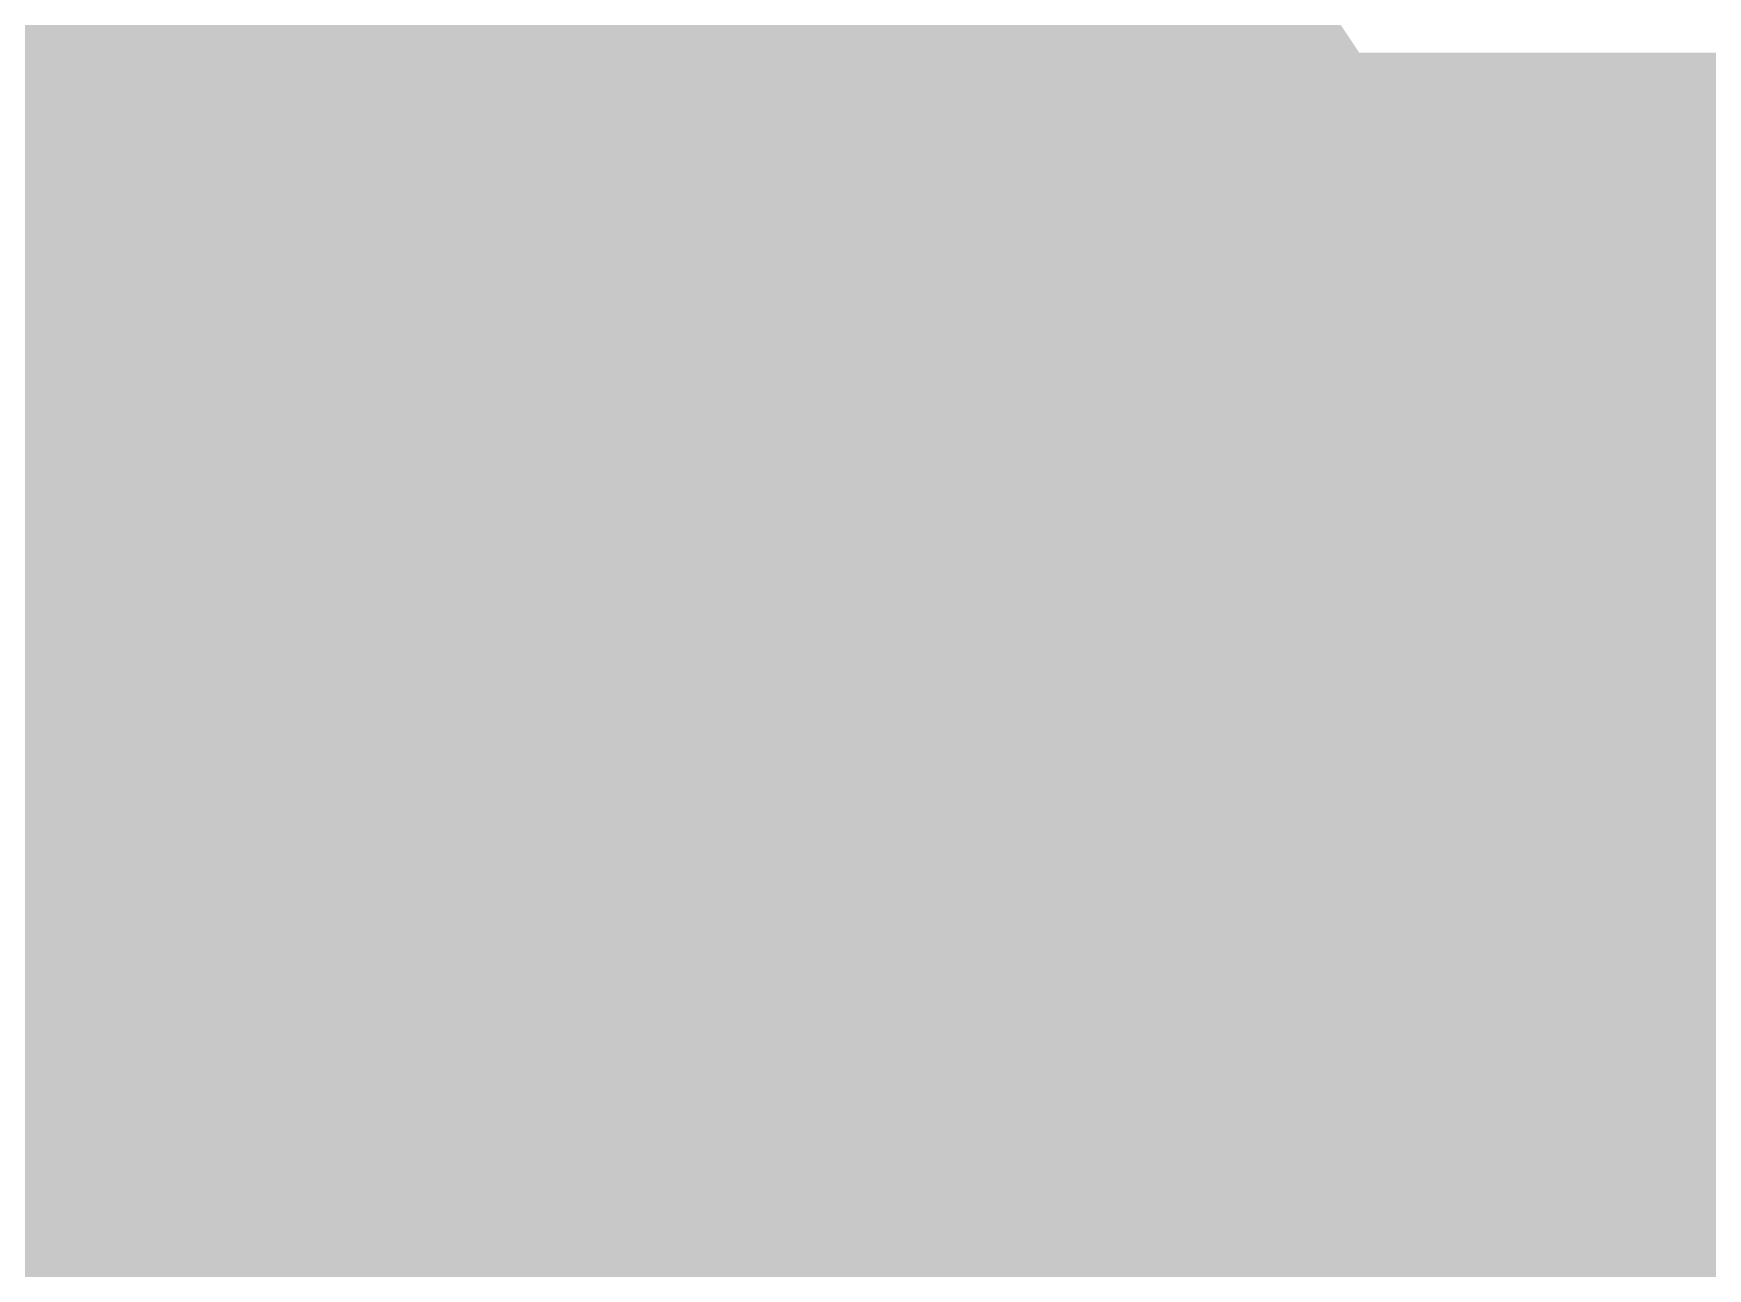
# Model space of a CAD drawing. Header units: inches. Extents: x 0 to 841, y 0 to 594.
# Drawn here: x 135.259 to 136.004, y 247.334 to 247.883 of the extents above; entities that cross this region are included whole.
import ezdxf

# ---------------------------------------------------------------- set-up
doc = ezdxf.new("R2010")
doc.units = ezdxf.units.IN
doc.layers.add('Sheet', color=255, linetype='Continuous')

msp = doc.modelspace()

# ---------------------------------------------------------------- linework, layer by layer
at = {"layer": 'Sheet'}
for points in [[(127.52666, 272.49705, 0.7493, 0.7493, 0), (135.02757, 272.49705, 0.7493, 0.7493, 0), (135.02757, 247.5, 0.7493, 0.7493, 0)], [(135.53287, 248.06148, 0.29972, 0.29972, 0), (135.55533, 248.02779, 0.29972, 0.29972, 0), (135.58902, 248.00533, 0.29972, 0.29972, 0), (135.61147, 247.98287, 0.29972, 0.29972, 0), (135.63393, 247.94918, 0.29972, 0.29972, 0), (135.65639, 247.91549, 0.29972, 0.29972, 0), (135.66762, 247.89304, 0.29972, 0.29972, 0), (135.69008, 247.85935, 0.29972, 0.29972, 0), (135.70131, 247.82566, 0.29972, 0.29972, 0), (135.72376, 247.79197, 0.29972, 0.29972, 0), (135.73499, 247.75828, 0.29972, 0.29972, 0), (135.74622, 247.72459, 0.29972, 0.29972, 0), (135.75745, 247.6909, 0.29972, 0.29972, 0), (135.76868, 247.65721, 0.29972, 0.29972, 0), (135.76868, 247.6123, 0.29972, 0.29972, 0), (135.77991, 247.57861, 0.29972, 0.29972, 0), (135.77991, 247.53369, 0.29972, 0.29972, 0), (135.77991, 247.5, 0.29972, 0.29972, 0)], [(135.53287, 248.06148, 0.29972, 0.29972, 0), (135.55533, 248.02779, 0.29972, 0.29972, 0), (135.58902, 248.00533, 0.29972, 0.29972, 0), (135.61147, 247.98287, 0.29972, 0.29972, 0), (135.63393, 247.94918, 0.29972, 0.29972, 0), (135.65639, 247.91549, 0.29972, 0.29972, 0), (135.66762, 247.89304, 0.29972, 0.29972, 0), (135.69008, 247.85935, 0.29972, 0.29972, 0), (135.70131, 247.82566, 0.29972, 0.29972, 0), (135.72376, 247.79197, 0.29972, 0.29972, 0), (135.73499, 247.75828, 0.29972, 0.29972, 0), (135.74622, 247.72459, 0.29972, 0.29972, 0), (135.75745, 247.6909, 0.29972, 0.29972, 0), (135.76868, 247.65721, 0.29972, 0.29972, 0), (135.76868, 247.6123, 0.29972, 0.29972, 0), (135.77991, 247.57861, 0.29972, 0.29972, 0), (135.77991, 247.53369, 0.29972, 0.29972, 0), (135.77991, 247.5, 0.29972, 0.29972, 0)], [(135.53287, 248.06148, 0.29972, 0.29972, 0), (135.55533, 248.02779, 0.29972, 0.29972, 0), (135.58902, 248.00533, 0.29972, 0.29972, 0), (135.61147, 247.98287, 0.29972, 0.29972, 0), (135.63393, 247.94918, 0.29972, 0.29972, 0), (135.65639, 247.91549, 0.29972, 0.29972, 0), (135.66762, 247.89304, 0.29972, 0.29972, 0), (135.69008, 247.85935, 0.29972, 0.29972, 0), (135.70131, 247.82566, 0.29972, 0.29972, 0), (135.72376, 247.79197, 0.29972, 0.29972, 0), (135.73499, 247.75828, 0.29972, 0.29972, 0), (135.74622, 247.72459, 0.29972, 0.29972, 0), (135.75745, 247.6909, 0.29972, 0.29972, 0), (135.76868, 247.65721, 0.29972, 0.29972, 0), (135.76868, 247.6123, 0.29972, 0.29972, 0), (135.77991, 247.57861, 0.29972, 0.29972, 0), (135.77991, 247.53369, 0.29972, 0.29972, 0), (135.77991, 247.5, 0.29972, 0.29972, 0)], [(135.53287, 248.06148, 0.29972, 0.29972, 0), (135.55533, 248.02779, 0.29972, 0.29972, 0), (135.58902, 248.00533, 0.29972, 0.29972, 0), (135.61147, 247.98287, 0.29972, 0.29972, 0), (135.63393, 247.94918, 0.29972, 0.29972, 0), (135.65639, 247.91549, 0.29972, 0.29972, 0), (135.66762, 247.89304, 0.29972, 0.29972, 0), (135.69008, 247.85935, 0.29972, 0.29972, 0), (135.70131, 247.82566, 0.29972, 0.29972, 0), (135.72376, 247.79197, 0.29972, 0.29972, 0), (135.73499, 247.75828, 0.29972, 0.29972, 0), (135.74622, 247.72459, 0.29972, 0.29972, 0), (135.75745, 247.6909, 0.29972, 0.29972, 0), (135.76868, 247.65721, 0.29972, 0.29972, 0), (135.76868, 247.6123, 0.29972, 0.29972, 0), (135.77991, 247.57861, 0.29972, 0.29972, 0), (135.77991, 247.53369, 0.29972, 0.29972, 0), (135.77991, 247.5, 0.29972, 0.29972, 0)], [(135.53287, 248.06148, 0.29972, 0.29972, 0), (135.55533, 248.02779, 0.29972, 0.29972, 0), (135.58902, 248.00533, 0.29972, 0.29972, 0), (135.61147, 247.98287, 0.29972, 0.29972, 0), (135.63393, 247.94918, 0.29972, 0.29972, 0), (135.65639, 247.91549, 0.29972, 0.29972, 0), (135.66762, 247.89304, 0.29972, 0.29972, 0), (135.69008, 247.85935, 0.29972, 0.29972, 0), (135.70131, 247.82566, 0.29972, 0.29972, 0), (135.72376, 247.79197, 0.29972, 0.29972, 0), (135.73499, 247.75828, 0.29972, 0.29972, 0), (135.74622, 247.72459, 0.29972, 0.29972, 0), (135.75745, 247.6909, 0.29972, 0.29972, 0), (135.76868, 247.65721, 0.29972, 0.29972, 0), (135.76868, 247.6123, 0.29972, 0.29972, 0), (135.77991, 247.57861, 0.29972, 0.29972, 0), (135.77991, 247.53369, 0.29972, 0.29972, 0), (135.77991, 247.5, 0.29972, 0.29972, 0)], [(135.10617, 247.9941, 0.29972, 0.29972, 0), (135.12863, 247.9941, 0.29972, 0.29972, 0), (135.15109, 247.9941, 0.29972, 0.29972, 0), (135.17355, 247.98287, 0.29972, 0.29972, 0), (135.20723, 247.97164, 0.29972, 0.29972, 0), (135.22969, 247.96041, 0.29972, 0.29972, 0), (135.25215, 247.96041, 0.29972, 0.29972, 0), (135.27461, 247.94918, 0.29972, 0.29972, 0), (135.28584, 247.93795, 0.29972, 0.29972, 0), (135.30829, 247.91549, 0.29972, 0.29972, 0), (135.33075, 247.90427, 0.29972, 0.29972, 0), (135.35321, 247.89304, 0.29972, 0.29972, 0), (135.36444, 247.87058, 0.29972, 0.29972, 0), (135.3869, 247.85935, 0.29972, 0.29972, 0), (135.39813, 247.83689, 0.29972, 0.29972, 0), (135.42058, 247.82566, 0.29972, 0.29972, 0), (135.43181, 247.8032, 0.29972, 0.29972, 0), (135.44304, 247.78074, 0.29972, 0.29972, 0), (135.4655, 247.75828, 0.29972, 0.29972, 0), (135.47673, 247.74705, 0.29972, 0.29972, 0), (135.48796, 247.72459, 0.29972, 0.29972, 0), (135.48796, 247.70213, 0.29972, 0.29972, 0), (135.49919, 247.67967, 0.29972, 0.29972, 0), (135.51041, 247.64598, 0.29972, 0.29972, 0), (135.52164, 247.62353, 0.29972, 0.29972, 0), (135.52164, 247.60107, 0.29972, 0.29972, 0), (135.52164, 247.57861, 0.29972, 0.29972, 0), (135.53287, 247.55615, 0.29972, 0.29972, 0), (135.53287, 247.52246, 0.29972, 0.29972, 0), (135.53287, 247.5, 0.29972, 0.29972, 0)], [(135.10617, 247.9941, 0.29972, 0.29972, 0), (135.12863, 247.9941, 0.29972, 0.29972, 0), (135.15109, 247.9941, 0.29972, 0.29972, 0), (135.17355, 247.98287, 0.29972, 0.29972, 0), (135.20723, 247.97164, 0.29972, 0.29972, 0), (135.22969, 247.96041, 0.29972, 0.29972, 0), (135.25215, 247.96041, 0.29972, 0.29972, 0), (135.27461, 247.94918, 0.29972, 0.29972, 0), (135.28584, 247.93795, 0.29972, 0.29972, 0), (135.30829, 247.91549, 0.29972, 0.29972, 0), (135.33075, 247.90427, 0.29972, 0.29972, 0), (135.35321, 247.89304, 0.29972, 0.29972, 0), (135.36444, 247.87058, 0.29972, 0.29972, 0), (135.3869, 247.85935, 0.29972, 0.29972, 0), (135.39813, 247.83689, 0.29972, 0.29972, 0), (135.42058, 247.82566, 0.29972, 0.29972, 0), (135.43181, 247.8032, 0.29972, 0.29972, 0), (135.44304, 247.78074, 0.29972, 0.29972, 0), (135.4655, 247.75828, 0.29972, 0.29972, 0), (135.47673, 247.74705, 0.29972, 0.29972, 0), (135.48796, 247.72459, 0.29972, 0.29972, 0), (135.48796, 247.70213, 0.29972, 0.29972, 0), (135.49919, 247.67967, 0.29972, 0.29972, 0), (135.51041, 247.64598, 0.29972, 0.29972, 0), (135.52164, 247.62353, 0.29972, 0.29972, 0), (135.52164, 247.60107, 0.29972, 0.29972, 0), (135.52164, 247.57861, 0.29972, 0.29972, 0), (135.53287, 247.55615, 0.29972, 0.29972, 0), (135.53287, 247.52246, 0.29972, 0.29972, 0), (135.53287, 247.5, 0.29972, 0.29972, 0)], [(135.10617, 247.9941, 0.29972, 0.29972, 0), (135.12863, 247.9941, 0.29972, 0.29972, 0), (135.15109, 247.9941, 0.29972, 0.29972, 0), (135.17355, 247.98287, 0.29972, 0.29972, 0), (135.20723, 247.97164, 0.29972, 0.29972, 0), (135.22969, 247.96041, 0.29972, 0.29972, 0), (135.25215, 247.96041, 0.29972, 0.29972, 0), (135.27461, 247.94918, 0.29972, 0.29972, 0), (135.28584, 247.93795, 0.29972, 0.29972, 0), (135.30829, 247.91549, 0.29972, 0.29972, 0), (135.33075, 247.90427, 0.29972, 0.29972, 0), (135.35321, 247.89304, 0.29972, 0.29972, 0), (135.36444, 247.87058, 0.29972, 0.29972, 0), (135.3869, 247.85935, 0.29972, 0.29972, 0), (135.39813, 247.83689, 0.29972, 0.29972, 0), (135.42058, 247.82566, 0.29972, 0.29972, 0), (135.43181, 247.8032, 0.29972, 0.29972, 0), (135.44304, 247.78074, 0.29972, 0.29972, 0), (135.4655, 247.75828, 0.29972, 0.29972, 0), (135.47673, 247.74705, 0.29972, 0.29972, 0), (135.48796, 247.72459, 0.29972, 0.29972, 0), (135.48796, 247.70213, 0.29972, 0.29972, 0), (135.49919, 247.67967, 0.29972, 0.29972, 0), (135.51041, 247.64598, 0.29972, 0.29972, 0), (135.52164, 247.62353, 0.29972, 0.29972, 0), (135.52164, 247.60107, 0.29972, 0.29972, 0), (135.52164, 247.57861, 0.29972, 0.29972, 0), (135.53287, 247.55615, 0.29972, 0.29972, 0), (135.53287, 247.52246, 0.29972, 0.29972, 0), (135.53287, 247.5, 0.29972, 0.29972, 0)], [(135.63393, 247.94918, 0.09906, 0.09906, 0), (135.65639, 247.91549, 0.09906, 0.09906, 0), (135.66762, 247.89304, 0.09906, 0.09906, 0), (135.69008, 247.85935, 0.09906, 0.09906, 0), (135.70131, 247.82566, 0.09906, 0.09906, 0), (135.72376, 247.79197, 0.09906, 0.09906, 0), (135.73499, 247.75828, 0.09906, 0.09906, 0), (135.74622, 247.72459, 0.09906, 0.09906, 0), (135.75745, 247.6909, 0.09906, 0.09906, 0), (135.76868, 247.65721, 0.09906, 0.09906, 0), (135.76868, 247.6123, 0.09906, 0.09906, 0), (135.77991, 247.57861, 0.09906, 0.09906, 0), (135.77991, 247.53369, 0.09906, 0.09906, 0), (135.77991, 247.5, 0.09906, 0.09906, 0)], [(135.63393, 247.94918, 0.09906, 0.09906, 0), (135.65639, 247.91549, 0.09906, 0.09906, 0), (135.66762, 247.89304, 0.09906, 0.09906, 0), (135.69008, 247.85935, 0.09906, 0.09906, 0), (135.70131, 247.82566, 0.09906, 0.09906, 0), (135.72376, 247.79197, 0.09906, 0.09906, 0), (135.73499, 247.75828, 0.09906, 0.09906, 0), (135.74622, 247.72459, 0.09906, 0.09906, 0), (135.75745, 247.6909, 0.09906, 0.09906, 0), (135.76868, 247.65721, 0.09906, 0.09906, 0), (135.76868, 247.6123, 0.09906, 0.09906, 0), (135.77991, 247.57861, 0.09906, 0.09906, 0), (135.77991, 247.53369, 0.09906, 0.09906, 0), (135.77991, 247.5, 0.09906, 0.09906, 0)], [(135.63393, 247.94918, 0.09906, 0.09906, 0), (135.65639, 247.91549, 0.09906, 0.09906, 0), (135.66762, 247.89304, 0.09906, 0.09906, 0), (135.69008, 247.85935, 0.09906, 0.09906, 0), (135.70131, 247.82566, 0.09906, 0.09906, 0), (135.72376, 247.79197, 0.09906, 0.09906, 0), (135.73499, 247.75828, 0.09906, 0.09906, 0), (135.74622, 247.72459, 0.09906, 0.09906, 0), (135.75745, 247.6909, 0.09906, 0.09906, 0), (135.76868, 247.65721, 0.09906, 0.09906, 0), (135.76868, 247.6123, 0.09906, 0.09906, 0), (135.77991, 247.57861, 0.09906, 0.09906, 0), (135.77991, 247.53369, 0.09906, 0.09906, 0), (135.77991, 247.5, 0.09906, 0.09906, 0)], [(135.63393, 247.94918, 0.09906, 0.09906, 0), (135.65639, 247.91549, 0.09906, 0.09906, 0), (135.66762, 247.89304, 0.09906, 0.09906, 0), (135.69008, 247.85935, 0.09906, 0.09906, 0), (135.70131, 247.82566, 0.09906, 0.09906, 0), (135.72376, 247.79197, 0.09906, 0.09906, 0), (135.73499, 247.75828, 0.09906, 0.09906, 0), (135.74622, 247.72459, 0.09906, 0.09906, 0), (135.75745, 247.6909, 0.09906, 0.09906, 0), (135.76868, 247.65721, 0.09906, 0.09906, 0), (135.76868, 247.6123, 0.09906, 0.09906, 0), (135.77991, 247.57861, 0.09906, 0.09906, 0), (135.77991, 247.53369, 0.09906, 0.09906, 0), (135.77991, 247.5, 0.09906, 0.09906, 0)], [(135.63393, 247.94918, 0.09906, 0.09906, 0), (135.65639, 247.91549, 0.09906, 0.09906, 0), (135.66762, 247.89304, 0.09906, 0.09906, 0), (135.69008, 247.85935, 0.09906, 0.09906, 0), (135.70131, 247.82566, 0.09906, 0.09906, 0), (135.72376, 247.79197, 0.09906, 0.09906, 0), (135.73499, 247.75828, 0.09906, 0.09906, 0), (135.74622, 247.72459, 0.09906, 0.09906, 0), (135.75745, 247.6909, 0.09906, 0.09906, 0), (135.76868, 247.65721, 0.09906, 0.09906, 0), (135.76868, 247.6123, 0.09906, 0.09906, 0), (135.77991, 247.57861, 0.09906, 0.09906, 0), (135.77991, 247.53369, 0.09906, 0.09906, 0), (135.77991, 247.5, 0.09906, 0.09906, 0)], [(135.28584, 247.93795, 0.09906, 0.09906, 0), (135.30829, 247.91549, 0.09906, 0.09906, 0), (135.33075, 247.90427, 0.09906, 0.09906, 0), (135.35321, 247.89304, 0.09906, 0.09906, 0), (135.36444, 247.87058, 0.09906, 0.09906, 0), (135.3869, 247.85935, 0.09906, 0.09906, 0), (135.39813, 247.83689, 0.09906, 0.09906, 0), (135.42058, 247.82566, 0.09906, 0.09906, 0), (135.43181, 247.8032, 0.09906, 0.09906, 0), (135.44304, 247.78074, 0.09906, 0.09906, 0), (135.4655, 247.75828, 0.09906, 0.09906, 0), (135.47673, 247.74705, 0.09906, 0.09906, 0), (135.48796, 247.72459, 0.09906, 0.09906, 0), (135.48796, 247.70213, 0.09906, 0.09906, 0), (135.49919, 247.67967, 0.09906, 0.09906, 0), (135.51041, 247.64598, 0.09906, 0.09906, 0), (135.52164, 247.62353, 0.09906, 0.09906, 0), (135.52164, 247.60107, 0.09906, 0.09906, 0), (135.52164, 247.57861, 0.09906, 0.09906, 0), (135.53287, 247.55615, 0.09906, 0.09906, 0), (135.53287, 247.52246, 0.09906, 0.09906, 0), (135.53287, 247.5, 0.09906, 0.09906, 0)], [(135.28584, 247.93795, 0.09906, 0.09906, 0), (135.30829, 247.91549, 0.09906, 0.09906, 0), (135.33075, 247.90427, 0.09906, 0.09906, 0), (135.35321, 247.89304, 0.09906, 0.09906, 0), (135.36444, 247.87058, 0.09906, 0.09906, 0), (135.3869, 247.85935, 0.09906, 0.09906, 0), (135.39813, 247.83689, 0.09906, 0.09906, 0), (135.42058, 247.82566, 0.09906, 0.09906, 0), (135.43181, 247.8032, 0.09906, 0.09906, 0), (135.44304, 247.78074, 0.09906, 0.09906, 0), (135.4655, 247.75828, 0.09906, 0.09906, 0), (135.47673, 247.74705, 0.09906, 0.09906, 0), (135.48796, 247.72459, 0.09906, 0.09906, 0), (135.48796, 247.70213, 0.09906, 0.09906, 0), (135.49919, 247.67967, 0.09906, 0.09906, 0), (135.51041, 247.64598, 0.09906, 0.09906, 0), (135.52164, 247.62353, 0.09906, 0.09906, 0), (135.52164, 247.60107, 0.09906, 0.09906, 0), (135.52164, 247.57861, 0.09906, 0.09906, 0), (135.53287, 247.55615, 0.09906, 0.09906, 0), (135.53287, 247.52246, 0.09906, 0.09906, 0), (135.53287, 247.5, 0.09906, 0.09906, 0)], [(135.28584, 247.93795, 0.09906, 0.09906, 0), (135.30829, 247.91549, 0.09906, 0.09906, 0), (135.33075, 247.90427, 0.09906, 0.09906, 0), (135.35321, 247.89304, 0.09906, 0.09906, 0), (135.36444, 247.87058, 0.09906, 0.09906, 0), (135.3869, 247.85935, 0.09906, 0.09906, 0), (135.39813, 247.83689, 0.09906, 0.09906, 0), (135.42058, 247.82566, 0.09906, 0.09906, 0), (135.43181, 247.8032, 0.09906, 0.09906, 0), (135.44304, 247.78074, 0.09906, 0.09906, 0), (135.4655, 247.75828, 0.09906, 0.09906, 0), (135.47673, 247.74705, 0.09906, 0.09906, 0), (135.48796, 247.72459, 0.09906, 0.09906, 0), (135.48796, 247.70213, 0.09906, 0.09906, 0), (135.49919, 247.67967, 0.09906, 0.09906, 0), (135.51041, 247.64598, 0.09906, 0.09906, 0), (135.52164, 247.62353, 0.09906, 0.09906, 0), (135.52164, 247.60107, 0.09906, 0.09906, 0), (135.52164, 247.57861, 0.09906, 0.09906, 0), (135.53287, 247.55615, 0.09906, 0.09906, 0), (135.53287, 247.52246, 0.09906, 0.09906, 0), (135.53287, 247.5, 0.09906, 0.09906, 0)], [(135.02757, 242.49161, 0.7493, 0.7493, 0), (135.02757, 247.5, 0.7493, 0.7493, 0)], [(140.02443, 247.5, 0.7493, 0.7493, 0), (135.02757, 247.5, 0.7493, 0.7493, 0)], [(140.02443, 247.5, 0.29972, 0.29972, 0), (135.02757, 247.5, 0.29972, 0.29972, 0)], [(135.53287, 247.5, 0.29972, 0.29972, 0), (135.53287, 247.47754, 0.29972, 0.29972, 0), (135.53287, 247.44385, 0.29972, 0.29972, 0), (135.52164, 247.42139, 0.29972, 0.29972, 0), (135.52164, 247.39893, 0.29972, 0.29972, 0), (135.52164, 247.37647, 0.29972, 0.29972, 0), (135.51041, 247.34279, 0.29972, 0.29972, 0), (135.49919, 247.32033, 0.29972, 0.29972, 0), (135.48796, 247.29787, 0.29972, 0.29972, 0), (135.48796, 247.27541, 0.29972, 0.29972, 0), (135.47673, 247.25295, 0.29972, 0.29972, 0), (135.4655, 247.23049, 0.29972, 0.29972, 0), (135.44304, 247.20803, 0.29972, 0.29972, 0), (135.43181, 247.1968, 0.29972, 0.29972, 0), (135.42058, 247.17434, 0.29972, 0.29972, 0)], [(135.53287, 247.5, 0.29972, 0.29972, 0), (135.53287, 247.47754, 0.29972, 0.29972, 0), (135.53287, 247.44385, 0.29972, 0.29972, 0), (135.52164, 247.42139, 0.29972, 0.29972, 0), (135.52164, 247.39893, 0.29972, 0.29972, 0), (135.52164, 247.37647, 0.29972, 0.29972, 0), (135.51041, 247.34279, 0.29972, 0.29972, 0), (135.49919, 247.32033, 0.29972, 0.29972, 0), (135.48796, 247.29787, 0.29972, 0.29972, 0), (135.48796, 247.27541, 0.29972, 0.29972, 0), (135.47673, 247.25295, 0.29972, 0.29972, 0), (135.4655, 247.23049, 0.29972, 0.29972, 0), (135.44304, 247.20803, 0.29972, 0.29972, 0), (135.43181, 247.1968, 0.29972, 0.29972, 0), (135.42058, 247.17434, 0.29972, 0.29972, 0)], [(135.53287, 247.5, 0.29972, 0.29972, 0), (135.53287, 247.47754, 0.29972, 0.29972, 0), (135.53287, 247.44385, 0.29972, 0.29972, 0), (135.52164, 247.42139, 0.29972, 0.29972, 0), (135.52164, 247.39893, 0.29972, 0.29972, 0), (135.52164, 247.37647, 0.29972, 0.29972, 0), (135.51041, 247.34279, 0.29972, 0.29972, 0), (135.49919, 247.32033, 0.29972, 0.29972, 0), (135.48796, 247.29787, 0.29972, 0.29972, 0), (135.48796, 247.27541, 0.29972, 0.29972, 0), (135.47673, 247.25295, 0.29972, 0.29972, 0), (135.4655, 247.23049, 0.29972, 0.29972, 0), (135.44304, 247.20803, 0.29972, 0.29972, 0), (135.43181, 247.1968, 0.29972, 0.29972, 0), (135.42058, 247.17434, 0.29972, 0.29972, 0)], [(135.53287, 247.5, 0.29972, 0.29972, 0), (135.53287, 247.5, 0.29972, 0.29972, 0), (135.53287, 247.5, 0.29972, 0.29972, 0), (135.53287, 247.5, 0.29972, 0.29972, 0), (135.53287, 247.5, 0.29972, 0.29972, 0), (135.53287, 247.5, 0.29972, 0.29972, 0), (135.53287, 247.5, 0.29972, 0.29972, 0), (135.53287, 247.5, 0.29972, 0.29972, 0), (135.53287, 247.5, 0.29972, 0.29972, 0), (135.53287, 247.5, 0.29972, 0.29972, 0), (135.53287, 247.5, 0.29972, 0.29972, 0), (135.53287, 247.5, 0.29972, 0.29972, 0), (135.53287, 247.5, 0.29972, 0.29972, 0), (135.53287, 247.5, 0.29972, 0.29972, 0), (135.53287, 247.5, 0.29972, 0.29972, 0), (135.53287, 247.5, 0.29972, 0.29972, 0), (135.53287, 247.5, 0.29972, 0.29972, 0), (135.53287, 247.5, 0.29972, 0.29972, 0), (135.53287, 247.5, 0.29972, 0.29972, 0), (135.53287, 247.5, 0.29972, 0.29972, 0), (135.53287, 247.5, 0.29972, 0.29972, 0), (135.53287, 247.5, 0.29972, 0.29972, 0), (135.53287, 247.5, 0.29972, 0.29972, 0), (135.53287, 247.5, 0.29972, 0.29972, 0), (135.53287, 247.5, 0.29972, 0.29972, 0), (135.53287, 247.5, 0.29972, 0.29972, 0), (135.53287, 247.5, 0.29972, 0.29972, 0), (135.53287, 247.5, 0.29972, 0.29972, 0), (135.53287, 247.5, 0.29972, 0.29972, 0), (135.53287, 247.5, 0.29972, 0.29972, 0), (135.53287, 247.5, 0.29972, 0.29972, 0), (135.53287, 247.5, 0.29972, 0.29972, 0), (135.53287, 247.5, 0.29972, 0.29972, 0)], [(135.53287, 247.5, 0.29972, 0.29972, 0), (135.53287, 247.5, 0.29972, 0.29972, 0)], [(135.53287, 247.5, 0.29972, 0.29972, 0), (135.53287, 247.5, 0.29972, 0.29972, 0), (135.53287, 247.5, 0.29972, 0.29972, 0), (135.53287, 247.5, 0.29972, 0.29972, 0), (135.53287, 247.5, 0.29972, 0.29972, 0), (135.53287, 247.5, 0.29972, 0.29972, 0), (135.53287, 247.5, 0.29972, 0.29972, 0), (135.53287, 247.5, 0.29972, 0.29972, 0), (135.53287, 247.5, 0.29972, 0.29972, 0), (135.53287, 247.5, 0.29972, 0.29972, 0), (135.53287, 247.5, 0.29972, 0.29972, 0), (135.53287, 247.5, 0.29972, 0.29972, 0), (135.53287, 247.5, 0.29972, 0.29972, 0), (135.53287, 247.5, 0.29972, 0.29972, 0), (135.53287, 247.5, 0.29972, 0.29972, 0), (135.53287, 247.5, 0.29972, 0.29972, 0), (135.53287, 247.5, 0.29972, 0.29972, 0), (135.53287, 247.5, 0.29972, 0.29972, 0), (135.53287, 247.5, 0.29972, 0.29972, 0), (135.53287, 247.5, 0.29972, 0.29972, 0), (135.53287, 247.5, 0.29972, 0.29972, 0), (135.53287, 247.5, 0.29972, 0.29972, 0), (135.53287, 247.5, 0.29972, 0.29972, 0), (135.53287, 247.5, 0.29972, 0.29972, 0), (135.53287, 247.5, 0.29972, 0.29972, 0), (135.53287, 247.5, 0.29972, 0.29972, 0), (135.53287, 247.5, 0.29972, 0.29972, 0), (135.53287, 247.5, 0.29972, 0.29972, 0), (135.53287, 247.5, 0.29972, 0.29972, 0), (135.53287, 247.5, 0.29972, 0.29972, 0), (135.53287, 247.5, 0.29972, 0.29972, 0), (135.53287, 247.5, 0.29972, 0.29972, 0), (135.53287, 247.5, 0.29972, 0.29972, 0)], [(135.53287, 247.5, 0.29972, 0.29972, 0), (135.53287, 247.5, 0.29972, 0.29972, 0)], [(135.53287, 247.5, 0.29972, 0.29972, 0), (135.53287, 247.5, 0.29972, 0.29972, 0), (135.53287, 247.5, 0.29972, 0.29972, 0), (135.53287, 247.5, 0.29972, 0.29972, 0), (135.53287, 247.5, 0.29972, 0.29972, 0), (135.53287, 247.5, 0.29972, 0.29972, 0), (135.53287, 247.5, 0.29972, 0.29972, 0), (135.53287, 247.5, 0.29972, 0.29972, 0), (135.53287, 247.5, 0.29972, 0.29972, 0), (135.53287, 247.5, 0.29972, 0.29972, 0), (135.53287, 247.5, 0.29972, 0.29972, 0), (135.53287, 247.5, 0.29972, 0.29972, 0), (135.53287, 247.5, 0.29972, 0.29972, 0), (135.53287, 247.5, 0.29972, 0.29972, 0), (135.53287, 247.5, 0.29972, 0.29972, 0), (135.53287, 247.5, 0.29972, 0.29972, 0), (135.53287, 247.5, 0.29972, 0.29972, 0), (135.53287, 247.5, 0.29972, 0.29972, 0), (135.53287, 247.5, 0.29972, 0.29972, 0), (135.53287, 247.5, 0.29972, 0.29972, 0), (135.53287, 247.5, 0.29972, 0.29972, 0), (135.53287, 247.5, 0.29972, 0.29972, 0), (135.53287, 247.5, 0.29972, 0.29972, 0), (135.53287, 247.5, 0.29972, 0.29972, 0), (135.53287, 247.5, 0.29972, 0.29972, 0), (135.53287, 247.5, 0.29972, 0.29972, 0), (135.53287, 247.5, 0.29972, 0.29972, 0), (135.53287, 247.5, 0.29972, 0.29972, 0), (135.53287, 247.5, 0.29972, 0.29972, 0), (135.53287, 247.5, 0.29972, 0.29972, 0), (135.53287, 247.5, 0.29972, 0.29972, 0), (135.53287, 247.5, 0.29972, 0.29972, 0), (135.53287, 247.5, 0.29972, 0.29972, 0)], [(135.53287, 247.5, 0.29972, 0.29972, 0), (135.53287, 247.5, 0.29972, 0.29972, 0)], [(135.77991, 247.5, 0.29972, 0.29972, 0), (135.77991, 247.45508, 0.29972, 0.29972, 0), (135.77991, 247.42139, 0.29972, 0.29972, 0), (135.76868, 247.3877, 0.29972, 0.29972, 0), (135.76868, 247.34279, 0.29972, 0.29972, 0), (135.75745, 247.3091, 0.29972, 0.29972, 0), (135.74622, 247.27541, 0.29972, 0.29972, 0), (135.73499, 247.23049, 0.29972, 0.29972, 0), (135.72376, 247.1968, 0.29972, 0.29972, 0), (135.70131, 247.16311, 0.29972, 0.29972, 0)], [(135.77991, 247.5, 0.29972, 0.29972, 0), (135.77991, 247.45508, 0.29972, 0.29972, 0), (135.77991, 247.42139, 0.29972, 0.29972, 0), (135.76868, 247.3877, 0.29972, 0.29972, 0), (135.76868, 247.34279, 0.29972, 0.29972, 0), (135.75745, 247.3091, 0.29972, 0.29972, 0), (135.74622, 247.27541, 0.29972, 0.29972, 0), (135.73499, 247.23049, 0.29972, 0.29972, 0), (135.72376, 247.1968, 0.29972, 0.29972, 0), (135.70131, 247.16311, 0.29972, 0.29972, 0)], [(135.77991, 247.5, 0.29972, 0.29972, 0), (135.77991, 247.45508, 0.29972, 0.29972, 0), (135.77991, 247.42139, 0.29972, 0.29972, 0), (135.76868, 247.3877, 0.29972, 0.29972, 0), (135.76868, 247.34279, 0.29972, 0.29972, 0), (135.75745, 247.3091, 0.29972, 0.29972, 0), (135.74622, 247.27541, 0.29972, 0.29972, 0), (135.73499, 247.23049, 0.29972, 0.29972, 0), (135.72376, 247.1968, 0.29972, 0.29972, 0), (135.70131, 247.16311, 0.29972, 0.29972, 0)], [(135.77991, 247.5, 0.29972, 0.29972, 0), (135.77991, 247.45508, 0.29972, 0.29972, 0), (135.77991, 247.42139, 0.29972, 0.29972, 0), (135.76868, 247.3877, 0.29972, 0.29972, 0), (135.76868, 247.34279, 0.29972, 0.29972, 0), (135.75745, 247.3091, 0.29972, 0.29972, 0), (135.74622, 247.27541, 0.29972, 0.29972, 0), (135.73499, 247.23049, 0.29972, 0.29972, 0), (135.72376, 247.1968, 0.29972, 0.29972, 0), (135.70131, 247.16311, 0.29972, 0.29972, 0)], [(135.77991, 247.5, 0.29972, 0.29972, 0), (135.77991, 247.45508, 0.29972, 0.29972, 0), (135.77991, 247.42139, 0.29972, 0.29972, 0), (135.76868, 247.3877, 0.29972, 0.29972, 0), (135.76868, 247.34279, 0.29972, 0.29972, 0), (135.75745, 247.3091, 0.29972, 0.29972, 0), (135.74622, 247.27541, 0.29972, 0.29972, 0), (135.73499, 247.23049, 0.29972, 0.29972, 0), (135.72376, 247.1968, 0.29972, 0.29972, 0), (135.70131, 247.16311, 0.29972, 0.29972, 0)], [(135.77991, 247.5, 0.29972, 0.29972, 0), (135.77991, 247.5, 0.29972, 0.29972, 0), (135.77991, 247.5, 0.29972, 0.29972, 0), (135.77991, 247.5, 0.29972, 0.29972, 0), (135.77991, 247.5, 0.29972, 0.29972, 0), (135.77991, 247.5, 0.29972, 0.29972, 0), (135.77991, 247.5, 0.29972, 0.29972, 0), (135.77991, 247.5, 0.29972, 0.29972, 0), (135.77991, 247.5, 0.29972, 0.29972, 0), (135.77991, 247.5, 0.29972, 0.29972, 0), (135.77991, 247.5, 0.29972, 0.29972, 0), (135.77991, 247.5, 0.29972, 0.29972, 0), (135.77991, 247.5, 0.29972, 0.29972, 0), (135.77991, 247.5, 0.29972, 0.29972, 0), (135.77991, 247.5, 0.29972, 0.29972, 0), (135.77991, 247.5, 0.29972, 0.29972, 0), (135.77991, 247.5, 0.29972, 0.29972, 0), (135.77991, 247.5, 0.29972, 0.29972, 0), (135.77991, 247.5, 0.29972, 0.29972, 0), (135.77991, 247.5, 0.29972, 0.29972, 0), (135.77991, 247.5, 0.29972, 0.29972, 0), (135.77991, 247.5, 0.29972, 0.29972, 0), (135.77991, 247.5, 0.29972, 0.29972, 0), (135.77991, 247.5, 0.29972, 0.29972, 0), (135.77991, 247.5, 0.29972, 0.29972, 0), (135.77991, 247.5, 0.29972, 0.29972, 0), (135.77991, 247.5, 0.29972, 0.29972, 0), (135.77991, 247.5, 0.29972, 0.29972, 0), (135.77991, 247.5, 0.29972, 0.29972, 0), (135.77991, 247.5, 0.29972, 0.29972, 0), (135.77991, 247.5, 0.29972, 0.29972, 0), (135.77991, 247.5, 0.29972, 0.29972, 0), (135.77991, 247.5, 0.29972, 0.29972, 0)], [(135.77991, 247.5, 0.29972, 0.29972, 0), (135.77991, 247.5, 0.29972, 0.29972, 0)], [(135.77991, 247.5, 0.29972, 0.29972, 0), (135.77991, 247.5, 0.29972, 0.29972, 0), (135.77991, 247.5, 0.29972, 0.29972, 0), (135.77991, 247.5, 0.29972, 0.29972, 0), (135.77991, 247.5, 0.29972, 0.29972, 0), (135.77991, 247.5, 0.29972, 0.29972, 0), (135.77991, 247.5, 0.29972, 0.29972, 0), (135.77991, 247.5, 0.29972, 0.29972, 0), (135.77991, 247.5, 0.29972, 0.29972, 0), (135.77991, 247.5, 0.29972, 0.29972, 0), (135.77991, 247.5, 0.29972, 0.29972, 0), (135.77991, 247.5, 0.29972, 0.29972, 0), (135.77991, 247.5, 0.29972, 0.29972, 0), (135.77991, 247.5, 0.29972, 0.29972, 0), (135.77991, 247.5, 0.29972, 0.29972, 0), (135.77991, 247.5, 0.29972, 0.29972, 0), (135.77991, 247.5, 0.29972, 0.29972, 0), (135.77991, 247.5, 0.29972, 0.29972, 0), (135.77991, 247.5, 0.29972, 0.29972, 0), (135.77991, 247.5, 0.29972, 0.29972, 0), (135.77991, 247.5, 0.29972, 0.29972, 0), (135.77991, 247.5, 0.29972, 0.29972, 0), (135.77991, 247.5, 0.29972, 0.29972, 0), (135.77991, 247.5, 0.29972, 0.29972, 0), (135.77991, 247.5, 0.29972, 0.29972, 0), (135.77991, 247.5, 0.29972, 0.29972, 0), (135.77991, 247.5, 0.29972, 0.29972, 0), (135.77991, 247.5, 0.29972, 0.29972, 0), (135.77991, 247.5, 0.29972, 0.29972, 0), (135.77991, 247.5, 0.29972, 0.29972, 0), (135.77991, 247.5, 0.29972, 0.29972, 0), (135.77991, 247.5, 0.29972, 0.29972, 0), (135.77991, 247.5, 0.29972, 0.29972, 0)], [(135.77991, 247.5, 0.29972, 0.29972, 0), (135.77991, 247.5, 0.29972, 0.29972, 0)], [(135.77991, 247.5, 0.29972, 0.29972, 0), (135.77991, 247.5, 0.29972, 0.29972, 0), (135.77991, 247.5, 0.29972, 0.29972, 0), (135.77991, 247.5, 0.29972, 0.29972, 0), (135.77991, 247.5, 0.29972, 0.29972, 0), (135.77991, 247.5, 0.29972, 0.29972, 0), (135.77991, 247.5, 0.29972, 0.29972, 0), (135.77991, 247.5, 0.29972, 0.29972, 0), (135.77991, 247.5, 0.29972, 0.29972, 0), (135.77991, 247.5, 0.29972, 0.29972, 0), (135.77991, 247.5, 0.29972, 0.29972, 0), (135.77991, 247.5, 0.29972, 0.29972, 0), (135.77991, 247.5, 0.29972, 0.29972, 0), (135.77991, 247.5, 0.29972, 0.29972, 0), (135.77991, 247.5, 0.29972, 0.29972, 0), (135.77991, 247.5, 0.29972, 0.29972, 0), (135.77991, 247.5, 0.29972, 0.29972, 0), (135.77991, 247.5, 0.29972, 0.29972, 0), (135.77991, 247.5, 0.29972, 0.29972, 0), (135.77991, 247.5, 0.29972, 0.29972, 0), (135.77991, 247.5, 0.29972, 0.29972, 0), (135.77991, 247.5, 0.29972, 0.29972, 0), (135.77991, 247.5, 0.29972, 0.29972, 0), (135.77991, 247.5, 0.29972, 0.29972, 0), (135.77991, 247.5, 0.29972, 0.29972, 0), (135.77991, 247.5, 0.29972, 0.29972, 0), (135.77991, 247.5, 0.29972, 0.29972, 0), (135.77991, 247.5, 0.29972, 0.29972, 0), (135.77991, 247.5, 0.29972, 0.29972, 0), (135.77991, 247.5, 0.29972, 0.29972, 0), (135.77991, 247.5, 0.29972, 0.29972, 0), (135.77991, 247.5, 0.29972, 0.29972, 0), (135.77991, 247.5, 0.29972, 0.29972, 0)], [(135.77991, 247.5, 0.29972, 0.29972, 0), (135.77991, 247.5, 0.29972, 0.29972, 0)], [(135.77991, 247.5, 0.29972, 0.29972, 0), (135.77991, 247.5, 0.29972, 0.29972, 0), (135.77991, 247.5, 0.29972, 0.29972, 0), (135.77991, 247.5, 0.29972, 0.29972, 0), (135.77991, 247.5, 0.29972, 0.29972, 0), (135.77991, 247.5, 0.29972, 0.29972, 0), (135.77991, 247.5, 0.29972, 0.29972, 0), (135.77991, 247.5, 0.29972, 0.29972, 0), (135.77991, 247.5, 0.29972, 0.29972, 0), (135.77991, 247.5, 0.29972, 0.29972, 0), (135.77991, 247.5, 0.29972, 0.29972, 0), (135.77991, 247.5, 0.29972, 0.29972, 0), (135.77991, 247.5, 0.29972, 0.29972, 0), (135.77991, 247.5, 0.29972, 0.29972, 0), (135.77991, 247.5, 0.29972, 0.29972, 0), (135.77991, 247.5, 0.29972, 0.29972, 0), (135.77991, 247.5, 0.29972, 0.29972, 0), (135.77991, 247.5, 0.29972, 0.29972, 0), (135.77991, 247.5, 0.29972, 0.29972, 0), (135.77991, 247.5, 0.29972, 0.29972, 0), (135.77991, 247.5, 0.29972, 0.29972, 0), (135.77991, 247.5, 0.29972, 0.29972, 0), (135.77991, 247.5, 0.29972, 0.29972, 0), (135.77991, 247.5, 0.29972, 0.29972, 0), (135.77991, 247.5, 0.29972, 0.29972, 0), (135.77991, 247.5, 0.29972, 0.29972, 0), (135.77991, 247.5, 0.29972, 0.29972, 0), (135.77991, 247.5, 0.29972, 0.29972, 0), (135.77991, 247.5, 0.29972, 0.29972, 0), (135.77991, 247.5, 0.29972, 0.29972, 0), (135.77991, 247.5, 0.29972, 0.29972, 0), (135.77991, 247.5, 0.29972, 0.29972, 0), (135.77991, 247.5, 0.29972, 0.29972, 0)], [(135.77991, 247.5, 0.29972, 0.29972, 0), (135.77991, 247.5, 0.29972, 0.29972, 0)], [(135.77991, 247.5, 0.29972, 0.29972, 0), (135.77991, 247.5, 0.29972, 0.29972, 0), (135.77991, 247.5, 0.29972, 0.29972, 0), (135.77991, 247.5, 0.29972, 0.29972, 0), (135.77991, 247.5, 0.29972, 0.29972, 0), (135.77991, 247.5, 0.29972, 0.29972, 0), (135.77991, 247.5, 0.29972, 0.29972, 0), (135.77991, 247.5, 0.29972, 0.29972, 0), (135.77991, 247.5, 0.29972, 0.29972, 0), (135.77991, 247.5, 0.29972, 0.29972, 0), (135.77991, 247.5, 0.29972, 0.29972, 0), (135.77991, 247.5, 0.29972, 0.29972, 0), (135.77991, 247.5, 0.29972, 0.29972, 0), (135.77991, 247.5, 0.29972, 0.29972, 0), (135.77991, 247.5, 0.29972, 0.29972, 0), (135.77991, 247.5, 0.29972, 0.29972, 0), (135.77991, 247.5, 0.29972, 0.29972, 0), (135.77991, 247.5, 0.29972, 0.29972, 0), (135.77991, 247.5, 0.29972, 0.29972, 0), (135.77991, 247.5, 0.29972, 0.29972, 0), (135.77991, 247.5, 0.29972, 0.29972, 0), (135.77991, 247.5, 0.29972, 0.29972, 0), (135.77991, 247.5, 0.29972, 0.29972, 0), (135.77991, 247.5, 0.29972, 0.29972, 0), (135.77991, 247.5, 0.29972, 0.29972, 0), (135.77991, 247.5, 0.29972, 0.29972, 0), (135.77991, 247.5, 0.29972, 0.29972, 0), (135.77991, 247.5, 0.29972, 0.29972, 0), (135.77991, 247.5, 0.29972, 0.29972, 0), (135.77991, 247.5, 0.29972, 0.29972, 0), (135.77991, 247.5, 0.29972, 0.29972, 0), (135.77991, 247.5, 0.29972, 0.29972, 0), (135.77991, 247.5, 0.29972, 0.29972, 0)], [(135.77991, 247.5, 0.29972, 0.29972, 0), (135.77991, 247.5, 0.29972, 0.29972, 0)], [(135.53287, 247.5, 0.09906, 0.09906, 0), (135.53287, 247.47754, 0.09906, 0.09906, 0), (135.53287, 247.44385, 0.09906, 0.09906, 0), (135.52164, 247.42139, 0.09906, 0.09906, 0), (135.52164, 247.39893, 0.09906, 0.09906, 0), (135.52164, 247.37647, 0.09906, 0.09906, 0), (135.51041, 247.34279, 0.09906, 0.09906, 0), (135.49919, 247.32033, 0.09906, 0.09906, 0), (135.48796, 247.29787, 0.09906, 0.09906, 0), (135.48796, 247.27541, 0.09906, 0.09906, 0)], [(135.53287, 247.5, 0.09906, 0.09906, 0), (135.53287, 247.47754, 0.09906, 0.09906, 0), (135.53287, 247.44385, 0.09906, 0.09906, 0), (135.52164, 247.42139, 0.09906, 0.09906, 0), (135.52164, 247.39893, 0.09906, 0.09906, 0), (135.52164, 247.37647, 0.09906, 0.09906, 0), (135.51041, 247.34279, 0.09906, 0.09906, 0), (135.49919, 247.32033, 0.09906, 0.09906, 0), (135.48796, 247.29787, 0.09906, 0.09906, 0), (135.48796, 247.27541, 0.09906, 0.09906, 0)], [(135.53287, 247.5, 0.09906, 0.09906, 0), (135.53287, 247.47754, 0.09906, 0.09906, 0), (135.53287, 247.44385, 0.09906, 0.09906, 0), (135.52164, 247.42139, 0.09906, 0.09906, 0), (135.52164, 247.39893, 0.09906, 0.09906, 0), (135.52164, 247.37647, 0.09906, 0.09906, 0), (135.51041, 247.34279, 0.09906, 0.09906, 0), (135.49919, 247.32033, 0.09906, 0.09906, 0), (135.48796, 247.29787, 0.09906, 0.09906, 0), (135.48796, 247.27541, 0.09906, 0.09906, 0)], [(135.53287, 247.5, 0.09906, 0.09906, 0), (135.53287, 247.5, 0.09906, 0.09906, 0), (135.53287, 247.5, 0.09906, 0.09906, 0), (135.53287, 247.5, 0.09906, 0.09906, 0), (135.53287, 247.5, 0.09906, 0.09906, 0), (135.53287, 247.5, 0.09906, 0.09906, 0), (135.53287, 247.5, 0.09906, 0.09906, 0), (135.53287, 247.5, 0.09906, 0.09906, 0), (135.53287, 247.5, 0.09906, 0.09906, 0), (135.53287, 247.5, 0.09906, 0.09906, 0), (135.53287, 247.5, 0.09906, 0.09906, 0), (135.53287, 247.5, 0.09906, 0.09906, 0), (135.53287, 247.5, 0.09906, 0.09906, 0), (135.53287, 247.5, 0.09906, 0.09906, 0), (135.53287, 247.5, 0.09906, 0.09906, 0), (135.53287, 247.5, 0.09906, 0.09906, 0), (135.53287, 247.5, 0.09906, 0.09906, 0), (135.53287, 247.5, 0.09906, 0.09906, 0), (135.53287, 247.5, 0.09906, 0.09906, 0), (135.53287, 247.5, 0.09906, 0.09906, 0), (135.53287, 247.5, 0.09906, 0.09906, 0), (135.53287, 247.5, 0.09906, 0.09906, 0), (135.53287, 247.5, 0.09906, 0.09906, 0), (135.53287, 247.5, 0.09906, 0.09906, 0), (135.53287, 247.5, 0.09906, 0.09906, 0), (135.53287, 247.5, 0.09906, 0.09906, 0), (135.53287, 247.5, 0.09906, 0.09906, 0), (135.53287, 247.5, 0.09906, 0.09906, 0), (135.53287, 247.5, 0.09906, 0.09906, 0), (135.53287, 247.5, 0.09906, 0.09906, 0), (135.53287, 247.5, 0.09906, 0.09906, 0), (135.53287, 247.5, 0.09906, 0.09906, 0), (135.53287, 247.5, 0.09906, 0.09906, 0)], [(135.53287, 247.5, 0.09906, 0.09906, 0), (135.53287, 247.5, 0.09906, 0.09906, 0)], [(135.53287, 247.5, 0.09906, 0.09906, 0), (135.53287, 247.5, 0.09906, 0.09906, 0), (135.53287, 247.5, 0.09906, 0.09906, 0), (135.53287, 247.5, 0.09906, 0.09906, 0), (135.53287, 247.5, 0.09906, 0.09906, 0), (135.53287, 247.5, 0.09906, 0.09906, 0), (135.53287, 247.5, 0.09906, 0.09906, 0), (135.53287, 247.5, 0.09906, 0.09906, 0), (135.53287, 247.5, 0.09906, 0.09906, 0), (135.53287, 247.5, 0.09906, 0.09906, 0), (135.53287, 247.5, 0.09906, 0.09906, 0), (135.53287, 247.5, 0.09906, 0.09906, 0), (135.53287, 247.5, 0.09906, 0.09906, 0), (135.53287, 247.5, 0.09906, 0.09906, 0), (135.53287, 247.5, 0.09906, 0.09906, 0), (135.53287, 247.5, 0.09906, 0.09906, 0), (135.53287, 247.5, 0.09906, 0.09906, 0), (135.53287, 247.5, 0.09906, 0.09906, 0), (135.53287, 247.5, 0.09906, 0.09906, 0), (135.53287, 247.5, 0.09906, 0.09906, 0), (135.53287, 247.5, 0.09906, 0.09906, 0), (135.53287, 247.5, 0.09906, 0.09906, 0), (135.53287, 247.5, 0.09906, 0.09906, 0), (135.53287, 247.5, 0.09906, 0.09906, 0), (135.53287, 247.5, 0.09906, 0.09906, 0), (135.53287, 247.5, 0.09906, 0.09906, 0), (135.53287, 247.5, 0.09906, 0.09906, 0), (135.53287, 247.5, 0.09906, 0.09906, 0), (135.53287, 247.5, 0.09906, 0.09906, 0), (135.53287, 247.5, 0.09906, 0.09906, 0), (135.53287, 247.5, 0.09906, 0.09906, 0), (135.53287, 247.5, 0.09906, 0.09906, 0), (135.53287, 247.5, 0.09906, 0.09906, 0)], [(135.53287, 247.5, 0.09906, 0.09906, 0), (135.53287, 247.5, 0.09906, 0.09906, 0)], [(135.53287, 247.5, 0.09906, 0.09906, 0), (135.53287, 247.5, 0.09906, 0.09906, 0), (135.53287, 247.5, 0.09906, 0.09906, 0), (135.53287, 247.5, 0.09906, 0.09906, 0), (135.53287, 247.5, 0.09906, 0.09906, 0), (135.53287, 247.5, 0.09906, 0.09906, 0), (135.53287, 247.5, 0.09906, 0.09906, 0), (135.53287, 247.5, 0.09906, 0.09906, 0), (135.53287, 247.5, 0.09906, 0.09906, 0), (135.53287, 247.5, 0.09906, 0.09906, 0), (135.53287, 247.5, 0.09906, 0.09906, 0), (135.53287, 247.5, 0.09906, 0.09906, 0), (135.53287, 247.5, 0.09906, 0.09906, 0), (135.53287, 247.5, 0.09906, 0.09906, 0), (135.53287, 247.5, 0.09906, 0.09906, 0), (135.53287, 247.5, 0.09906, 0.09906, 0), (135.53287, 247.5, 0.09906, 0.09906, 0), (135.53287, 247.5, 0.09906, 0.09906, 0), (135.53287, 247.5, 0.09906, 0.09906, 0), (135.53287, 247.5, 0.09906, 0.09906, 0), (135.53287, 247.5, 0.09906, 0.09906, 0), (135.53287, 247.5, 0.09906, 0.09906, 0), (135.53287, 247.5, 0.09906, 0.09906, 0), (135.53287, 247.5, 0.09906, 0.09906, 0), (135.53287, 247.5, 0.09906, 0.09906, 0), (135.53287, 247.5, 0.09906, 0.09906, 0), (135.53287, 247.5, 0.09906, 0.09906, 0), (135.53287, 247.5, 0.09906, 0.09906, 0), (135.53287, 247.5, 0.09906, 0.09906, 0), (135.53287, 247.5, 0.09906, 0.09906, 0), (135.53287, 247.5, 0.09906, 0.09906, 0), (135.53287, 247.5, 0.09906, 0.09906, 0), (135.53287, 247.5, 0.09906, 0.09906, 0)], [(135.53287, 247.5, 0.09906, 0.09906, 0), (135.53287, 247.5, 0.09906, 0.09906, 0)], [(135.77991, 247.5, 0.09906, 0.09906, 0), (135.77991, 247.45508, 0.09906, 0.09906, 0), (135.77991, 247.42139, 0.09906, 0.09906, 0), (135.76868, 247.3877, 0.09906, 0.09906, 0), (135.76868, 247.34279, 0.09906, 0.09906, 0), (135.75745, 247.3091, 0.09906, 0.09906, 0), (135.74622, 247.27541, 0.09906, 0.09906, 0)], [(135.77991, 247.5, 0.09906, 0.09906, 0), (135.77991, 247.45508, 0.09906, 0.09906, 0), (135.77991, 247.42139, 0.09906, 0.09906, 0), (135.76868, 247.3877, 0.09906, 0.09906, 0), (135.76868, 247.34279, 0.09906, 0.09906, 0), (135.75745, 247.3091, 0.09906, 0.09906, 0), (135.74622, 247.27541, 0.09906, 0.09906, 0)], [(135.77991, 247.5, 0.09906, 0.09906, 0), (135.77991, 247.45508, 0.09906, 0.09906, 0), (135.77991, 247.42139, 0.09906, 0.09906, 0), (135.76868, 247.3877, 0.09906, 0.09906, 0), (135.76868, 247.34279, 0.09906, 0.09906, 0), (135.75745, 247.3091, 0.09906, 0.09906, 0), (135.74622, 247.27541, 0.09906, 0.09906, 0)], [(135.77991, 247.5, 0.09906, 0.09906, 0), (135.77991, 247.45508, 0.09906, 0.09906, 0), (135.77991, 247.42139, 0.09906, 0.09906, 0), (135.76868, 247.3877, 0.09906, 0.09906, 0), (135.76868, 247.34279, 0.09906, 0.09906, 0), (135.75745, 247.3091, 0.09906, 0.09906, 0), (135.74622, 247.27541, 0.09906, 0.09906, 0)], [(135.77991, 247.5, 0.09906, 0.09906, 0), (135.77991, 247.45508, 0.09906, 0.09906, 0), (135.77991, 247.42139, 0.09906, 0.09906, 0), (135.76868, 247.3877, 0.09906, 0.09906, 0), (135.76868, 247.34279, 0.09906, 0.09906, 0), (135.75745, 247.3091, 0.09906, 0.09906, 0), (135.74622, 247.27541, 0.09906, 0.09906, 0)], [(135.77991, 247.5, 0.09906, 0.09906, 0), (135.77991, 247.5, 0.09906, 0.09906, 0), (135.77991, 247.5, 0.09906, 0.09906, 0), (135.77991, 247.5, 0.09906, 0.09906, 0), (135.77991, 247.5, 0.09906, 0.09906, 0), (135.77991, 247.5, 0.09906, 0.09906, 0), (135.77991, 247.5, 0.09906, 0.09906, 0), (135.77991, 247.5, 0.09906, 0.09906, 0), (135.77991, 247.5, 0.09906, 0.09906, 0), (135.77991, 247.5, 0.09906, 0.09906, 0), (135.77991, 247.5, 0.09906, 0.09906, 0), (135.77991, 247.5, 0.09906, 0.09906, 0), (135.77991, 247.5, 0.09906, 0.09906, 0), (135.77991, 247.5, 0.09906, 0.09906, 0), (135.77991, 247.5, 0.09906, 0.09906, 0), (135.77991, 247.5, 0.09906, 0.09906, 0), (135.77991, 247.5, 0.09906, 0.09906, 0), (135.77991, 247.5, 0.09906, 0.09906, 0), (135.77991, 247.5, 0.09906, 0.09906, 0), (135.77991, 247.5, 0.09906, 0.09906, 0), (135.77991, 247.5, 0.09906, 0.09906, 0), (135.77991, 247.5, 0.09906, 0.09906, 0), (135.77991, 247.5, 0.09906, 0.09906, 0), (135.77991, 247.5, 0.09906, 0.09906, 0), (135.77991, 247.5, 0.09906, 0.09906, 0), (135.77991, 247.5, 0.09906, 0.09906, 0), (135.77991, 247.5, 0.09906, 0.09906, 0), (135.77991, 247.5, 0.09906, 0.09906, 0), (135.77991, 247.5, 0.09906, 0.09906, 0), (135.77991, 247.5, 0.09906, 0.09906, 0), (135.77991, 247.5, 0.09906, 0.09906, 0), (135.77991, 247.5, 0.09906, 0.09906, 0), (135.77991, 247.5, 0.09906, 0.09906, 0)], [(135.77991, 247.5, 0.09906, 0.09906, 0), (135.77991, 247.5, 0.09906, 0.09906, 0)], [(135.77991, 247.5, 0.09906, 0.09906, 0), (135.77991, 247.5, 0.09906, 0.09906, 0), (135.77991, 247.5, 0.09906, 0.09906, 0), (135.77991, 247.5, 0.09906, 0.09906, 0), (135.77991, 247.5, 0.09906, 0.09906, 0), (135.77991, 247.5, 0.09906, 0.09906, 0), (135.77991, 247.5, 0.09906, 0.09906, 0), (135.77991, 247.5, 0.09906, 0.09906, 0), (135.77991, 247.5, 0.09906, 0.09906, 0), (135.77991, 247.5, 0.09906, 0.09906, 0), (135.77991, 247.5, 0.09906, 0.09906, 0), (135.77991, 247.5, 0.09906, 0.09906, 0), (135.77991, 247.5, 0.09906, 0.09906, 0), (135.77991, 247.5, 0.09906, 0.09906, 0), (135.77991, 247.5, 0.09906, 0.09906, 0), (135.77991, 247.5, 0.09906, 0.09906, 0), (135.77991, 247.5, 0.09906, 0.09906, 0), (135.77991, 247.5, 0.09906, 0.09906, 0), (135.77991, 247.5, 0.09906, 0.09906, 0), (135.77991, 247.5, 0.09906, 0.09906, 0), (135.77991, 247.5, 0.09906, 0.09906, 0), (135.77991, 247.5, 0.09906, 0.09906, 0), (135.77991, 247.5, 0.09906, 0.09906, 0), (135.77991, 247.5, 0.09906, 0.09906, 0), (135.77991, 247.5, 0.09906, 0.09906, 0), (135.77991, 247.5, 0.09906, 0.09906, 0), (135.77991, 247.5, 0.09906, 0.09906, 0), (135.77991, 247.5, 0.09906, 0.09906, 0), (135.77991, 247.5, 0.09906, 0.09906, 0), (135.77991, 247.5, 0.09906, 0.09906, 0), (135.77991, 247.5, 0.09906, 0.09906, 0), (135.77991, 247.5, 0.09906, 0.09906, 0), (135.77991, 247.5, 0.09906, 0.09906, 0)], [(135.77991, 247.5, 0.09906, 0.09906, 0), (135.77991, 247.5, 0.09906, 0.09906, 0)], [(135.77991, 247.5, 0.09906, 0.09906, 0), (135.77991, 247.5, 0.09906, 0.09906, 0), (135.77991, 247.5, 0.09906, 0.09906, 0), (135.77991, 247.5, 0.09906, 0.09906, 0), (135.77991, 247.5, 0.09906, 0.09906, 0), (135.77991, 247.5, 0.09906, 0.09906, 0), (135.77991, 247.5, 0.09906, 0.09906, 0), (135.77991, 247.5, 0.09906, 0.09906, 0), (135.77991, 247.5, 0.09906, 0.09906, 0), (135.77991, 247.5, 0.09906, 0.09906, 0), (135.77991, 247.5, 0.09906, 0.09906, 0), (135.77991, 247.5, 0.09906, 0.09906, 0), (135.77991, 247.5, 0.09906, 0.09906, 0), (135.77991, 247.5, 0.09906, 0.09906, 0), (135.77991, 247.5, 0.09906, 0.09906, 0), (135.77991, 247.5, 0.09906, 0.09906, 0), (135.77991, 247.5, 0.09906, 0.09906, 0), (135.77991, 247.5, 0.09906, 0.09906, 0), (135.77991, 247.5, 0.09906, 0.09906, 0), (135.77991, 247.5, 0.09906, 0.09906, 0), (135.77991, 247.5, 0.09906, 0.09906, 0), (135.77991, 247.5, 0.09906, 0.09906, 0), (135.77991, 247.5, 0.09906, 0.09906, 0), (135.77991, 247.5, 0.09906, 0.09906, 0), (135.77991, 247.5, 0.09906, 0.09906, 0), (135.77991, 247.5, 0.09906, 0.09906, 0), (135.77991, 247.5, 0.09906, 0.09906, 0), (135.77991, 247.5, 0.09906, 0.09906, 0), (135.77991, 247.5, 0.09906, 0.09906, 0), (135.77991, 247.5, 0.09906, 0.09906, 0), (135.77991, 247.5, 0.09906, 0.09906, 0), (135.77991, 247.5, 0.09906, 0.09906, 0), (135.77991, 247.5, 0.09906, 0.09906, 0)], [(135.77991, 247.5, 0.09906, 0.09906, 0), (135.77991, 247.5, 0.09906, 0.09906, 0)], [(135.77991, 247.5, 0.09906, 0.09906, 0), (135.77991, 247.5, 0.09906, 0.09906, 0), (135.77991, 247.5, 0.09906, 0.09906, 0), (135.77991, 247.5, 0.09906, 0.09906, 0), (135.77991, 247.5, 0.09906, 0.09906, 0), (135.77991, 247.5, 0.09906, 0.09906, 0), (135.77991, 247.5, 0.09906, 0.09906, 0), (135.77991, 247.5, 0.09906, 0.09906, 0), (135.77991, 247.5, 0.09906, 0.09906, 0), (135.77991, 247.5, 0.09906, 0.09906, 0), (135.77991, 247.5, 0.09906, 0.09906, 0), (135.77991, 247.5, 0.09906, 0.09906, 0), (135.77991, 247.5, 0.09906, 0.09906, 0), (135.77991, 247.5, 0.09906, 0.09906, 0), (135.77991, 247.5, 0.09906, 0.09906, 0), (135.77991, 247.5, 0.09906, 0.09906, 0), (135.77991, 247.5, 0.09906, 0.09906, 0), (135.77991, 247.5, 0.09906, 0.09906, 0), (135.77991, 247.5, 0.09906, 0.09906, 0), (135.77991, 247.5, 0.09906, 0.09906, 0), (135.77991, 247.5, 0.09906, 0.09906, 0), (135.77991, 247.5, 0.09906, 0.09906, 0), (135.77991, 247.5, 0.09906, 0.09906, 0), (135.77991, 247.5, 0.09906, 0.09906, 0), (135.77991, 247.5, 0.09906, 0.09906, 0), (135.77991, 247.5, 0.09906, 0.09906, 0), (135.77991, 247.5, 0.09906, 0.09906, 0), (135.77991, 247.5, 0.09906, 0.09906, 0), (135.77991, 247.5, 0.09906, 0.09906, 0), (135.77991, 247.5, 0.09906, 0.09906, 0), (135.77991, 247.5, 0.09906, 0.09906, 0), (135.77991, 247.5, 0.09906, 0.09906, 0), (135.77991, 247.5, 0.09906, 0.09906, 0)], [(135.77991, 247.5, 0.09906, 0.09906, 0), (135.77991, 247.5, 0.09906, 0.09906, 0)], [(135.77991, 247.5, 0.09906, 0.09906, 0), (135.77991, 247.5, 0.09906, 0.09906, 0), (135.77991, 247.5, 0.09906, 0.09906, 0), (135.77991, 247.5, 0.09906, 0.09906, 0), (135.77991, 247.5, 0.09906, 0.09906, 0), (135.77991, 247.5, 0.09906, 0.09906, 0), (135.77991, 247.5, 0.09906, 0.09906, 0), (135.77991, 247.5, 0.09906, 0.09906, 0), (135.77991, 247.5, 0.09906, 0.09906, 0), (135.77991, 247.5, 0.09906, 0.09906, 0), (135.77991, 247.5, 0.09906, 0.09906, 0), (135.77991, 247.5, 0.09906, 0.09906, 0), (135.77991, 247.5, 0.09906, 0.09906, 0), (135.77991, 247.5, 0.09906, 0.09906, 0), (135.77991, 247.5, 0.09906, 0.09906, 0), (135.77991, 247.5, 0.09906, 0.09906, 0), (135.77991, 247.5, 0.09906, 0.09906, 0), (135.77991, 247.5, 0.09906, 0.09906, 0), (135.77991, 247.5, 0.09906, 0.09906, 0), (135.77991, 247.5, 0.09906, 0.09906, 0), (135.77991, 247.5, 0.09906, 0.09906, 0), (135.77991, 247.5, 0.09906, 0.09906, 0), (135.77991, 247.5, 0.09906, 0.09906, 0), (135.77991, 247.5, 0.09906, 0.09906, 0), (135.77991, 247.5, 0.09906, 0.09906, 0), (135.77991, 247.5, 0.09906, 0.09906, 0), (135.77991, 247.5, 0.09906, 0.09906, 0), (135.77991, 247.5, 0.09906, 0.09906, 0), (135.77991, 247.5, 0.09906, 0.09906, 0), (135.77991, 247.5, 0.09906, 0.09906, 0), (135.77991, 247.5, 0.09906, 0.09906, 0), (135.77991, 247.5, 0.09906, 0.09906, 0), (135.77991, 247.5, 0.09906, 0.09906, 0)], [(135.77991, 247.5, 0.09906, 0.09906, 0), (135.77991, 247.5, 0.09906, 0.09906, 0)]]:
    msp.add_lwpolyline(points, format="xyseb", dxfattribs=at)
msp.add_lwpolyline([(134.746, 247.50001, 0.508, 0.508, 1), (135.254, 247.50001, 0.508, 0.508, 1)], format="xyseb", close=True, dxfattribs=at)

doc.saveas('drawing.dxf')
